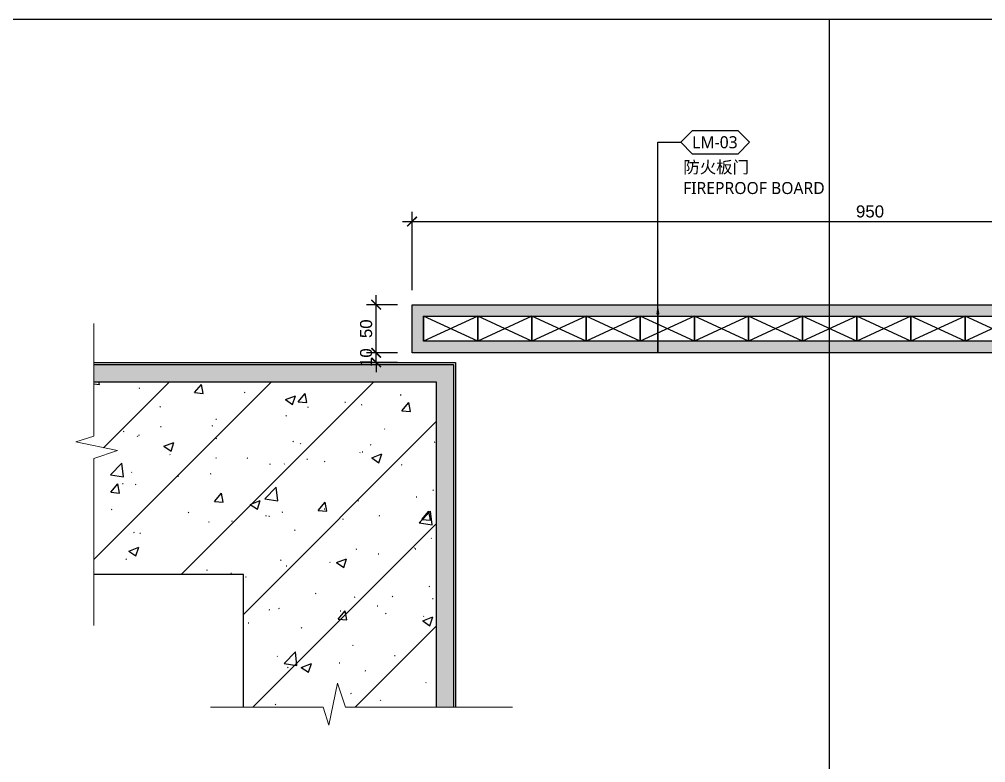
# Model space of a CAD drawing. Header units: millimetres. Extents: x -59920 to -20716, y 18887 to 47087.
# Drawn here: x -38429 to -37426, y 33702 to 34474 of the extents above; entities that cross this region are included whole.
import ezdxf
from ezdxf import colors
from ezdxf.entities.mleader import LeaderData, LeaderLine
from ezdxf.enums import TextEntityAlignment as Align
from ezdxf.math import Vec2, Vec3

# ---------------------------------------------------------------- set-up
doc = ezdxf.new("R2010")
doc.units = ezdxf.units.MM
doc.layers.add('_ACM-A-ANNO-DIMS', color=1, linetype='Continuous', lineweight=13)
doc.layers.add('_ACM-A-ANNO-DIMS @ 5', color=1, linetype='Continuous', lineweight=13)
for name, color, linetype in [('DE-MT', 2, 'Continuous'), ('I-DETL-LW01', 1, 'Continuous'), ('I-DETL-LW02', 2, 'Continuous'), ('I-PL-DOOR', 2, 'Continuous'), ('I-SECT-LW01', 1, 'Continuous'), ('I-SECT-LW251-PATT', 251, 'Continuous'), ('PE-尺寸标注', 44, 'Continuous'), ('WALL TYPE$0$G-ANNO-NOTE-CH', 7, 'Continuous'), ('WALL TYPE$0$I-SECT-LW03', 3, 'Continuous')]:
    doc.layers.add(name, color=color, linetype=linetype)
doc.styles.add('Arial', font='arial.ttf')
doc.styles.add('WALL TYPE$0$Aecom Chinese', font='Microsoft YaHei.ttf')
doc.dimstyles.new('WALL TYPE$0$Aec-Arch-M-5', dxfattribs={"dimscale": 5, "dimtxt": 2.5, "dimasz": 2, "dimexe": 2, "dimexo": 3, "dimgap": 0.8, "dimtad": 1, "dimdec": 0, "dimrnd": 1, "dimzin": 3, "dimdsep": 46, "dimtxsty": 'Arial', "dimblk": 'WALL TYPE$0$_ArchTick', "dimcen": 2.5, "dimdle": 2, "dimclrt": 256, "dimazin": 2, "dimtfac": 0.75, "dimtdec": 0, "dimtix": 1, "dimtmove": 2, "dimatfit": 2, "dimfxl": 5, "dimtolj": 1, "dimtzin": 0, "dimarcsym": 0})

# ---------------------------------------------------------------- blocks, each defined once
blk = doc.blocks.new('K_06')
at = {"layer": 'Defpoints', "color": 251}
blk.add_line((873.8, 0), (873.8, -2860), dxfattribs=at)
at = {"layer": 'Defpoints', "color": 1}
blk.add_lwpolyline([(1836.5, -2860), (-1836.5, -2860), (-1836.5, 0), (1836.5, 0)], close=True, dxfattribs=at)
blk = doc.blocks.new('K_1224163999')
at = {"color": 251}
for p, q in [((28.1, -26), (-28.1, 0)), ((28.1, 0), (-28.1, -26))]:
    blk.add_line(p, q, dxfattribs=at)
blk.add_lwpolyline([(-28.1, 0), (28.1, 0), (28.1, -26), (-28.1, -26), (-28.1, 0)], close=True, dxfattribs=at)
blk = doc.blocks.new('WALL TYPE$0$_ArchTick')
at = {"color": 0, "linetype": 'ByBlock', "const_width": 0.15}
blk.add_lwpolyline([(-0.5, -0.5), (0.5, 0.5)], dxfattribs=at)
blk = doc.blocks.new('*D162')
at = {"layer": 'DE-MT', "color": 0, "lineweight": -2, "transparency": 16777216}
for p, q in [((-38058.4, 34117.6), (-38058.4, 34187.6)), ((-38036.1, 34177.6), (-38068.4, 34177.6)), ((-38036.1, 34127.6), (-38068.4, 34127.6))]:
    blk.add_line(p, q, dxfattribs=at)
at = {"layer": 'Defpoints', "color": 0, "transparency": 16777216}
for p in [(-38058.4, 34177.6), (-38021.1, 34177.6), (-38021.1, 34127.6)]:
    blk.add_point(p, dxfattribs=at)
at = {"layer": 'DE-MT', "color": 0, "lineweight": -2, "transparency": 16777216, "xscale": 10, "yscale": 10, "zscale": 10}
for p, rotation in [((-38058.4, 34177.6), 90), ((-38058.4, 34127.6), 270)]:
    blk.add_blockref('WALL TYPE$0$_ArchTick', p, dxfattribs=dict(at, rotation=rotation))
at = {"layer": 'DE-MT', "transparency": 16777216, "insert": (-38068.8, 34152.6), "char_height": 12.5, "attachment_point": 5, "rotation": 90, "style": 'Arial'}
blk.add_mtext('\\A1;50', dxfattribs=at)
blk = doc.blocks.new('*D163')
at = {"layer": 'DE-MT', "color": 0, "lineweight": -2, "transparency": 16777216}
for p, q in [((-38058.4, 34127.6), (-38058.4, 34137.6)), ((-38036.1, 34127.6), (-38068.4, 34127.6)), ((-38058.4, 34117.6), (-38058.4, 34127.6)), ((-38036.1, 34117.6), (-38068.4, 34117.6)), ((-38058.4, 34117.6), (-38058.4, 34107.6))]:
    blk.add_line(p, q, dxfattribs=at)
at = {"layer": 'Defpoints', "color": 0, "transparency": 16777216}
for p in [(-38058.4, 34127.6), (-38021.1, 34127.6), (-38021.1, 34117.6)]:
    blk.add_point(p, dxfattribs=at)
at = {"layer": 'DE-MT', "color": 0, "lineweight": -2, "transparency": 16777216, "xscale": 10, "yscale": 10, "zscale": 10}
for p, rotation in [((-38058.4, 34127.6), 270), ((-38058.4, 34117.6), 90)]:
    blk.add_blockref('WALL TYPE$0$_ArchTick', p, dxfattribs=dict(at, rotation=rotation))
at = {"layer": 'DE-MT', "transparency": 16777216, "insert": (-38068.8, 34122.6), "char_height": 12.5, "attachment_point": 5, "rotation": 90, "style": 'Arial'}
blk.add_mtext('\\A1;10', dxfattribs=at)
blk = doc.blocks.new('*D164')
at = {"layer": 'DE-MT', "color": 0, "lineweight": -2, "transparency": 16777216}
for p, q in [((-38021.1, 34192.6), (-38021.1, 34273.9)), ((-37071.1, 34192.6), (-37071.1, 34273.9)), ((-38031.1, 34263.9), (-37061.1, 34263.9))]:
    blk.add_line(p, q, dxfattribs=at)
at = {"layer": 'Defpoints', "color": 0, "transparency": 16777216}
for p in [(-37071.1, 34263.9), (-38021.1, 34177.6), (-37071.1, 34177.6)]:
    blk.add_point(p, dxfattribs=at)
at = {"layer": 'DE-MT', "color": 0, "lineweight": -2, "transparency": 16777216, "xscale": 10, "yscale": 10, "zscale": 10, "rotation": 180}
blk.add_blockref('WALL TYPE$0$_ArchTick', (-38021.1, 34263.9), dxfattribs=at)
at = {"layer": 'DE-MT', "color": 0, "lineweight": -2, "transparency": 16777216, "xscale": 10, "yscale": 10, "zscale": 10}
blk.add_blockref('WALL TYPE$0$_ArchTick', (-37071.1, 34263.9), dxfattribs=at)
at = {"layer": 'DE-MT', "transparency": 16777216, "insert": (-37546.1, 34274.3), "char_height": 12.5, "attachment_point": 5, "style": 'Arial'}
blk.add_mtext('\\A1;950', dxfattribs=at)
blk = doc.blocks.new('WHA12202707')
at = {"transparency": 16777216}
for p, q in [((2.38, 2.38), (0, 0)), ((11.91, 2.38), (2.38, 2.38)), ((11.91, 2.38), (14.29, 0)), ((2.38, -2.38), (0, 0)), ((11.91, -2.38), (14.29, 0)), ((2.38, -2.38), (11.91, -2.38))]:
    blk.add_line(p, q, dxfattribs=at)
at = {"transparency": 16777216, "style": 'WALL TYPE$0$Aecom Chinese'}
blk.add_attdef('英文2', (0.49, -14.58), '', height=2.5, dxfattribs=at)
at = {"layer": 'WALL TYPE$0$G-ANNO-NOTE-CH', "transparency": 16777216, "style": 'WALL TYPE$0$Aecom Chinese'}
blk.add_attdef('编号', text='', height=2.5, dxfattribs=at).set_placement((7.1, 0), align=Align.MIDDLE)
for tag, p in [('中文', (0.54, -5.18)), ('英文', (0.49, -9.51))]:
    blk.add_attdef(tag, text='', height=2.5, dxfattribs=at).set_placement(p, align=Align.MIDDLE_LEFT)

msp = doc.modelspace()

# ---------------------------------------------------------------- hatches: boundary and pattern name
h = msp.add_hatch()
h.set_pattern_fill('0-钢筋混凝土001-DOM', color=250, scale=15, pattern_type=2)
h.set_pattern_definition([(45, (-39072.745, 36267.6), (-53.033, 53.033), []), (50, (-39072.745, 36267.6), (107.589, -9.4128), [11.25, -123.75]), (355, (-39072.75, 36267.6), (-20.8127, 112.829), [9, -99]), (100.4514, (-39063.78, 36266.82), (86.7764, 103.416), [9.561, -105.1713]), (46.184, (-39072.75, 36297.6), (160.086, -24.828), [16.875, -185.625]), (96.6356, (-39059.4, 36295.53), (140.199, 146.118), [14.342, -157.757]), (351.184, (-39072.75, 36297.6), (140.199, 146.118), [13.5, -148.5]), (21, (-39057.745, 36290.1), (89.536, -60.3928), [11.25, -123.75]), (326, (-39057.75, 36290.1), (36.4973, 108.7725), [9, -99]), (71.4514, (-39050.28, 36285.07), (126.0334, 48.3796), [9.561, -105.1713]), (37.5, (-39072.745, 36267.602), (1.824, 49.9341), [0.75, -97.8, 0.75, -100.5, 0.75, -99.375]), (7.5, (-39072.745, 36267.6), (39.4604, 59.1618), [0.75, -57.3, 0.75, -95.55, 0.75, -37.875]), (327.5, (-39106.195, 36267.602), (80.07337, -3.38323), [0.75, -37.5, 0.75, -117, 0.75, -155.25]), (317.5, (-39121.195, 36267.6), (87.478, 15.0157), [0.75, -48.75, 0.75, -77.7, 0.75, -110.25])])
h.paths.add_polyline_path([(-38196.1, 33759.9), (-38113.4, 33759.9), (-38107.5, 33741.2), (-38098.5, 33784.6), (-38090.3, 33759.9), (-37996.1, 33759.9), (-37996.1, 34097.6), (-38351.2, 34097.6), (-38351.2, 34041.1), (-38369.9, 34035.1), (-38326.6, 34026.1), (-38351.2, 34017.9), (-38351.2, 33897.6), (-38196.1, 33897.6)])
at = {"layer": 'I-SECT-LW251-PATT'}
h = msp.add_hatch(dxfattribs=at)
h.set_pattern_fill('AR-SAND', color=256, scale=0.05, angle=270)
h.set_pattern_definition([(307.5, (0, -128.3453), (2.44706619, 0.080001565), [0, -1.9304, 0, -2.159, 0, -2.06375]), (277.5, (0, -128.3453), (3.5841255, -2.24761642), [0, -1.0414, 0, -1.7399, 0, -0.66675]), (237.5, (3e-16, -126.7832), (0.00718592, -3.95496185), [0, -0.635, 0, -2.286, 0, -2.9845]), (227.5, (3e-16, -126.783), (1.11464662, -3.81778226), [0, -0.3175, 0, -1.4986, 0, -1.7145])])
h.paths.add_polyline_path([(-37996.1, 34097.6), (-37996.1, 33759.9), (-37978.1, 33759.9), (-37978.1, 34115.6), (-38351.2, 34115.6), (-38351.2, 34097.6)])
at = {"layer": 'PE-尺寸标注'}
h = msp.add_hatch(dxfattribs=at)
h.set_pattern_fill('木纹面1', color=250, scale=5, angle=-270, style=0, pattern_type=2)
h.set_pattern_definition([(153.435, (-38022.01, 34145.535), (1e-09, 20), [4.62137, -17.7393]), (130.6013, (-38039.304, 34132.378), (-2e-08, 20), [4.1581, -88.0374]), (130.6013, (-38059.304, 34142.378), (-2e-08, 20), [4.1581, -88.0374]), (130.6013, (-38079.304, 34152.378), (1e-08, 20), [4.1581, -88.0374]), (153.435, (-38019.215, 34135.388), (1e-09, 20), [4.237, -18.12367]), (140.1944, (-38023.004, 34137.283), (-8e-10, 20), [2.2405, -75.862]), (140.1944, (-38043.004, 34147.283), (-8e-10, 20), [2.2405, -75.862]), (140.1944, (-38063.004, 34157.283), (-8e-10, 20), [2.2405, -75.862]), (111.8014, (-38024.7256, 34138.717), (3e-08, 20), [2.8687, -50.98294]), (123.6901, (-38025.791, 34141.381), (1e-08, 20), [2.5218, -33.5337]), (153.435, (-38027.19, 34143.479), (8e-09, 20), [3.3553, -19.0054]), (135, (-38030.191, 34144.98), (1e-14, 20), [2.7178, -53.8507]), (135, (-38050.191, 34154.98), (1e-14, 20), [2.7178, -53.8507]), (111.8014, (-38032.113, 34146.901), (3e-08, 20), [2.19237, -51.65928]), (153.435, (-38018.753, 34128.907), (8e-09, 20), [7.1896, -15.1711]), (140.1944, (-38025.183, 34132.122), (-8e-10, 20), [4.5736, -73.5289]), (140.1944, (-38045.183, 34142.122), (-8e-10, 20), [4.5736, -73.5289]), (140.1944, (-38065.183, 34152.122), (-8e-10, 20), [4.5736, -73.5289]), (123.6901, (-38028.697, 34135.05), (1e-08, 20), [2.24056, -33.81495]), (105.9454, (-38029.9395, 34136.9143), (1e-06, 20), [3.5625, -69.2386]), (123.6901, (-38030.918, 34140.34), (1e-08, 20), [4.09297, -31.96255]), (140.1944, (-38033.189, 34143.745), (-8e-10, 20), [5.1973, -72.9052]), (140.1944, (-38053.189, 34153.745), (-8e-10, 20), [5.1973, -72.9052]), (140.1944, (-38073.189, 34163.745), (3e-09, 20), [5.1973, -72.9052]), (111.8014, (-38037.181, 34147.0725), (3e-08, 20), [5.7145, -48.13715]), (140.1944, (-38026.143, 34127.602), (-8e-10, 20), [5.2141, -72.8884]), (140.1944, (-38046.143, 34137.602), (-8e-10, 20), [5.2141, -72.8884]), (140.1944, (-38066.143, 34147.602), (-8e-10, 20), [5.2141, -72.8884]), (123.6901, (-38030.149, 34130.94), (1e-08, 20), [4.83807, -31.21744]), (116.565, (-38032.832, 34134.966), (-1e-09, 20), [7.98596, -81.45676]), (116.565, (-38052.832, 34144.966), (-1e-09, 20), [7.98596, -81.45676]), (130.6013, (-38036.404, 34142.108), (-2e-08, 20), [4.3193, -87.8761]), (130.6013, (-38056.404, 34152.108), (-2e-08, 20), [4.3193, -87.8761]), (130.6013, (-38076.404, 34162.108), (-2e-08, 20), [4.3193, -87.8761]), (123.6901, (-38032.927, 34128.937), (1e-08, 20), [2.7358, -33.31972]), (116.565, (-38034.4445, 34131.213), (-8e-09, 20), [7.1581, -82.28464]), (116.565, (-38054.4445, 34141.213), (8e-08, 20), [7.1581, -82.28464]), (130.6013, (-38037.646, 34137.615), (-2e-08, 20), [1.7008, -90.4946]), (130.6013, (-38057.646, 34147.615), (-2e-08, 20), [1.7008, -90.4946]), (130.6013, (-38077.646, 34157.615), (-2e-08, 20), [1.7008, -90.4946])])
h.paths.add_polyline_path([(-38021.1, 34177.6), (-38021.1, 34127.6), (-37071.1, 34127.6), (-37071.1, 34177.6)])
h.paths.add_polyline_path([(-37083.1, 34165.6), (-37083.1, 34139.6), (-38009.1, 34139.6), (-38009.1, 34165.6)], flags=16)

# ---------------------------------------------------------------- linework, layer by layer
at = {"layer": '_ACM-A-ANNO-DIMS', "linetype": 'Continuous', "ltscale": 2}
for points in [[(-38351.2, 33844.7), (-38351.2, 34017.9), (-38326.6, 34026.1), (-38369.9, 34035.1), (-38351.2, 34041.1), (-38351.2, 34157.9)], [(-37917, 33759.9), (-38090.3, 33759.9), (-38098.5, 33784.6), (-38107.5, 33741.2), (-38113.4, 33759.9), (-38230.3, 33759.9)]]:
    msp.add_lwpolyline(points, dxfattribs=at)
at = {"layer": 'I-DETL-LW01'}
msp.add_lwpolyline([(-38009.1, 34165.6), (-37083.1, 34165.6), (-37083.1, 34139.6), (-38009.1, 34139.6)], close=True, dxfattribs=at)
at = {"layer": 'I-DETL-LW02'}
msp.add_lwpolyline([(-38351.2, 34117.6), (-37976.1, 34117.6), (-37976.1, 33759.9)], dxfattribs=at)
at = {"layer": 'I-PL-DOOR'}
msp.add_lwpolyline([(-38021.1, 34177.6), (-37071.1, 34177.6), (-37071.1, 34127.6), (-38021.1, 34127.6)], close=True, dxfattribs=at)
at = {"layer": 'I-SECT-LW01'}
msp.add_lwpolyline([(-38351.2, 34115.6), (-37978.1, 34115.6), (-37978.1, 33759.9)], dxfattribs=at)
at = {"layer": 'WALL TYPE$0$I-SECT-LW03'}
for points in [[(-38351.2, 34097.6), (-37996.1, 34097.6), (-37996.1, 33759.9)], [(-38196.1, 33759.9), (-38196.1, 33897.6), (-38351.2, 33897.6)]]:
    msp.add_lwpolyline(points, dxfattribs=at)

# ---------------------------------------------------------------- block references
for name, p in [('K_06', (-38462.3, 34473.8)), ('K_1224163999', (-37981.1, 34165.6)), ('K_1224163999', (-37924.9, 34165.6)), ('K_1224163999', (-37868.7, 34165.6)), ('K_1224163999', (-37812.6, 34165.6)), ('K_1224163999', (-37756.4, 34165.6)), ('K_1224163999', (-37700.2, 34165.6)), ('K_1224163999', (-37644.1, 34165.6)), ('K_1224163999', (-37587.9, 34165.6)), ('K_1224163999', (-37531.7, 34165.6)), ('K_1224163999', (-37475.6, 34165.6)), ('K_1224163999', (-37419.4, 34165.6))]:
    msp.add_blockref(name, p)

# ---------------------------------------------------------------- dimensions: what is measured, and where the dimension line sits
at = {"layer": 'DE-MT'}
dim = msp.add_linear_dim(base=(-37071.1, 34263.9), p1=(-38021.1, 34177.6), p2=(-37071.1, 34177.6), dimstyle='WALL TYPE$0$Aec-Arch-M-5', override={"dimzin": 8}, dxfattribs=at)
dim.commit()
dim.dimension.update_dxf_attribs({"geometry": '*D164', "text_midpoint": (-37546.1, 34274.3)})
for base, p1, p2, picture, middle in [((-38058.4, 34177.6), (-38021.1, 34127.6), (-38021.1, 34177.6), '*D162', (-38068.8, 34152.6)), ((-38058.4, 34127.6), (-38021.1, 34117.6), (-38021.1, 34127.6), '*D163', (-38068.8, 34122.6))]:
    dim = msp.add_linear_dim(base=base, p1=p1, p2=p2, angle=90, dimstyle='WALL TYPE$0$Aec-Arch-M-5', override={"dimzin": 8}, dxfattribs=at)
    dim.commit()
    dim.dimension.update_dxf_attribs({"geometry": picture, "text_midpoint": middle})

# ---------------------------------------------------------------- leaders
at = {"layer": '_ACM-A-ANNO-DIMS @ 5'}
ml = msp.add_multileader_block('Standard', dxfattribs=at)
ml.set_content('WHA12202707', color=256, scale=5)
ml.set_attribute('编号', 'LM-03', width=0)
ml.set_attribute('中文', '防火板门', width=0)
ml.set_attribute('英文', 'FIREPROOF BOARD', width=0)
ml.set_attribute('英文2', '', width=0)
ml.set_leader_properties(color=2)
ml.build(insert=Vec2(0, 0))
ml.multileader.update_dxf_attribs({"text_right_attachment_type": 6, "dogleg_length": 0.36, "arrow_head_size": 10, "scale": 5})
ctx = ml.context
ctx.base_point, ctx.scale, ctx.char_height, ctx.arrow_head_size, ctx.landing_gap_size, ctx.plane_origin = Vec3(-37742.5, 34346.2), 5, 375, 10, 0.45, Vec3(-35146.3, 30370.5)
ctx.right_attachment = 6
notes = []
notes.append((ctx, [(0, (1, 1, 0), (-37766.2, 34346.2), (1, 0), 23.7, [(1, [(-37766.2, 34177.6), (-37766.2, 34127.6)], 0, [])])]))
ctx.block.insert = Vec3(-37742.5, 34346.2)
for ctx, leaders in notes:
    for number, flags, end, landing, length, lines in leaders:
        leader = LeaderData()
        leader.index, (leader.has_last_leader_line, leader.has_dogleg_vector, leader.attachment_direction) = number, flags
        leader.last_leader_point, leader.dogleg_vector, leader.dogleg_length = Vec3(end), Vec3(landing), length
        for number, points, colour, breaks in lines:
            line = LeaderLine()
            line.index, line.vertices, line.color, line.breaks = number, Vec3.list(points), colors.encode_raw_color(colour), breaks
            leader.lines.append(line)
        ctx.leaders.append(leader)

doc.saveas('drawing.dxf')
